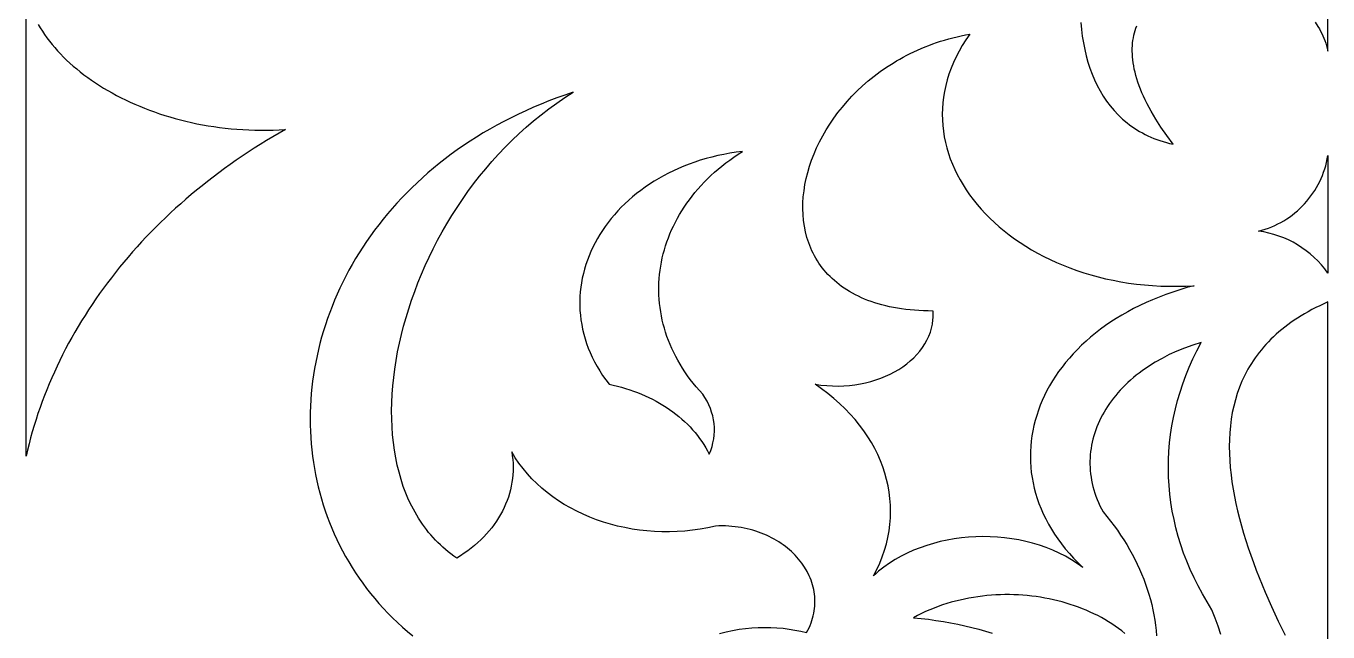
# Model space of a CAD drawing. Extents: x 599 to 929, y 27 to 457.
# Drawn here: x 829.1 to 889.4, y 315.7 to 343.7 of the extents above; entities that cross this region are included whole.
import ezdxf

# ---------------------------------------------------------------- set-up
doc = ezdxf.new("R2010")
doc.units = 0
doc.layers.add('LAYER_1', color=18, linetype='CONTINUOUS')

msp = doc.modelspace()

# ---------------------------------------------------------------- linework, layer by layer
at = {"layer": 'LAYER_1'}
for points in [[(888.767, 343.862), (888.901, 343.664), (888.964, 343.561), (889.023, 343.456), (889.078, 343.349), (889.13, 343.239), (889.178, 343.127), (889.223, 343.013), (889.263, 342.896), (889.3, 342.777), (889.332, 342.655), (889.361, 342.531), (889.362, 367.042)], [(829.672, 343.758), (829.765, 343.602), (829.863, 343.446), (829.966, 343.292), (830.075, 343.14), (830.19, 342.988), (830.31, 342.838), (830.435, 342.69), (830.566, 342.544), (830.701, 342.399), (830.842, 342.255), (830.987, 342.114), (831.138, 341.975), (831.293, 341.838), (831.453, 341.702), (831.618, 341.569), (831.787, 341.438), (831.961, 341.31), (832.139, 341.184), (832.322, 341.06), (832.508, 340.939), (832.699, 340.821), (832.894, 340.705), (833.093, 340.592), (833.296, 340.482), (833.503, 340.375), (833.714, 340.271), (833.928, 340.17), (834.146, 340.072), (834.367, 339.977), (834.592, 339.886), (834.821, 339.798), (835.052, 339.714), (835.287, 339.633), (835.525, 339.555), (835.766, 339.482), (836.011, 339.412), (836.258, 339.346), (836.507, 339.284), (836.76, 339.226), (837.015, 339.172), (837.273, 339.122), (837.534, 339.077), (837.796, 339.036), (838.062, 338.999), (838.329, 338.966), (838.599, 338.938), (838.871, 338.915), (839.145, 338.897), (839.42, 338.883), (839.698, 338.874), (839.978, 338.87), (840.259, 338.871), (840.542, 338.877), (840.826, 338.888), (841.112, 338.905), (840.817, 338.736), (840.524, 338.564), (840.235, 338.389), (839.948, 338.212), (839.665, 338.033), (839.384, 337.85), (839.107, 337.666), (838.833, 337.478), (838.562, 337.288), (838.294, 337.096), (838.03, 336.901), (837.768, 336.704), (837.51, 336.504), (837.255, 336.302), (837.004, 336.098), (836.755, 335.891), (836.51, 335.682), (836.269, 335.471), (836.03, 335.258), (835.795, 335.042), (835.564, 334.824), (835.336, 334.604), (835.111, 334.382), (834.89, 334.158), (834.672, 333.932), (834.458, 333.703), (834.247, 333.473), (834.04, 333.241), (833.836, 333.006), (833.636, 332.77), (833.44, 332.532), (833.247, 332.292), (833.058, 332.051), (832.872, 331.807), (832.69, 331.562), (832.512, 331.314), (832.338, 331.065), (832.167, 330.815), (832, 330.563), (831.837, 330.309), (831.677, 330.053), (831.522, 329.796), (831.37, 329.537), (831.222, 329.277), (831.078, 329.015), (830.938, 328.752), (830.802, 328.487), (830.67, 328.221), (830.542, 327.954), (830.418, 327.685), (830.297, 327.415), (830.181, 327.143), (830.069, 326.87), (829.961, 326.596), (829.857, 326.321), (829.757, 326.044), (829.661, 325.767), (829.569, 325.488), (829.482, 325.208), (829.399, 324.927), (829.32, 324.645), (829.245, 324.362), (829.174, 324.077), (829.108, 323.792), (829.109, 345.207)], [(877.923, 343.85), (877.954, 343.532), (877.994, 343.219), (878.045, 342.911), (878.105, 342.609), (878.175, 342.313), (878.256, 342.023), (878.347, 341.741), (878.449, 341.466), (878.561, 341.199), (878.684, 340.94), (878.818, 340.689), (878.962, 340.447), (879.118, 340.215), (879.284, 339.993), (879.462, 339.78), (879.652, 339.579), (879.852, 339.388), (880.065, 339.208), (880.175, 339.123), (880.289, 339.041), (880.405, 338.961), (880.524, 338.885), (880.647, 338.812), (880.772, 338.742), (880.9, 338.675), (881.032, 338.612), (881.166, 338.551), (881.303, 338.495), (881.444, 338.441), (881.587, 338.391), (881.734, 338.345), (881.884, 338.302), (882.036, 338.263), (882.192, 338.228), (881.898, 338.624), (881.631, 339.008), (881.391, 339.382), (881.281, 339.565), (881.177, 339.745), (881.08, 339.923), (880.989, 340.097), (880.904, 340.269), (880.825, 340.439), (880.752, 340.605), (880.684, 340.769), (880.623, 340.93), (880.567, 341.089), (880.517, 341.245), (880.473, 341.398), (880.434, 341.548), (880.4, 341.696), (880.372, 341.841), (880.348, 341.984), (880.33, 342.123), (880.317, 342.26), (880.309, 342.395), (880.305, 342.527), (880.307, 342.656), (880.313, 342.782), (880.323, 342.906), (880.338, 343.027), (880.358, 343.146), (880.382, 343.261), (880.41, 343.375), (880.442, 343.485), (880.478, 343.593), (880.518, 343.698)], [(861.202, 315.599), (861.506, 315.673), (861.808, 315.736), (862.109, 315.787), (862.407, 315.826), (862.703, 315.855), (862.996, 315.872), (863.287, 315.878), (863.574, 315.874), (863.859, 315.86), (864.141, 315.835), (864.419, 315.8), (864.694, 315.756), (864.966, 315.703), (865.234, 315.64), (865.293, 315.749), (865.347, 315.86), (865.396, 315.97), (865.44, 316.081), (865.479, 316.193), (865.513, 316.304), (865.542, 316.416), (865.567, 316.528), (865.587, 316.64), (865.602, 316.752), (865.612, 316.863), (865.618, 316.975), (865.619, 317.086), (865.616, 317.196), (865.609, 317.306), (865.597, 317.416), (865.581, 317.525), (865.561, 317.634), (865.536, 317.741), (865.507, 317.848), (865.475, 317.954), (865.438, 318.059), (865.397, 318.163), (865.353, 318.265), (865.252, 318.467), (865.137, 318.663), (865.007, 318.853), (864.863, 319.037), (864.705, 319.213), (864.622, 319.298), (864.535, 319.381), (864.445, 319.462), (864.351, 319.54), (864.255, 319.617), (864.156, 319.691), (864.054, 319.763), (863.949, 319.832), (863.841, 319.898), (863.73, 319.962), (863.616, 320.023), (863.5, 320.082), (863.382, 320.137), (863.26, 320.19), (863.137, 320.239), (863.01, 320.285), (862.882, 320.329), (862.751, 320.368), (862.618, 320.405), (862.482, 320.438), (862.345, 320.468), (862.205, 320.494), (862.064, 320.516), (861.92, 320.535), (861.774, 320.55), (861.627, 320.561), (861.477, 320.568), (861.326, 320.571), (861.173, 320.57), (861.019, 320.564), (860.665, 320.486), (860.311, 320.421), (859.956, 320.37), (859.601, 320.332), (859.246, 320.307), (858.892, 320.295), (858.54, 320.297), (858.189, 320.31), (857.841, 320.337), (857.496, 320.376), (857.154, 320.426), (856.815, 320.489), (856.481, 320.564), (856.152, 320.65), (855.828, 320.748), (855.51, 320.857), (855.197, 320.977), (854.892, 321.108), (854.593, 321.249), (854.303, 321.402), (854.02, 321.564), (853.746, 321.737), (853.481, 321.92), (853.226, 322.113), (852.98, 322.316), (852.746, 322.528), (852.522, 322.749), (852.309, 322.98), (852.109, 323.22), (851.921, 323.468), (851.746, 323.725), (851.585, 323.991), (851.612, 323.814), (851.632, 323.637), (851.645, 323.46), (851.65, 323.284), (851.647, 323.109), (851.638, 322.934), (851.621, 322.76), (851.597, 322.587), (851.565, 322.415), (851.527, 322.244), (851.481, 322.075), (851.429, 321.907), (851.37, 321.741), (851.304, 321.576), (851.231, 321.414), (851.152, 321.254), (851.066, 321.096), (850.974, 320.94), (850.875, 320.787), (850.77, 320.636), (850.659, 320.488), (850.541, 320.344), (850.418, 320.202), (850.288, 320.063), (850.152, 319.928), (850.01, 319.796), (849.863, 319.667), (849.71, 319.543), (849.551, 319.422), (849.386, 319.305), (849.216, 319.193), (849.04, 319.084), (848.906, 319.177), (848.775, 319.273), (848.648, 319.373), (848.524, 319.475), (848.402, 319.58), (848.284, 319.689), (848.17, 319.8), (848.058, 319.914), (847.949, 320.03), (847.844, 320.15), (847.741, 320.272), (847.642, 320.397), (847.545, 320.524), (847.452, 320.655), (847.362, 320.787), (847.275, 320.922), (847.11, 321.2), (846.957, 321.486), (846.815, 321.782), (846.686, 322.086), (846.569, 322.399), (846.463, 322.72), (846.369, 323.048), (846.287, 323.383), (846.216, 323.725), (846.156, 324.073), (846.108, 324.427), (846.072, 324.787), (846.046, 325.153), (846.031, 325.523), (846.028, 325.898), (846.035, 326.277), (846.054, 326.659), (846.083, 327.046), (846.123, 327.435), (846.174, 327.827), (846.235, 328.221), (846.306, 328.618), (846.389, 329.016), (846.481, 329.415), (846.584, 329.815), (846.697, 330.215), (846.82, 330.616), (846.953, 331.016), (847.095, 331.416), (847.248, 331.815), (847.411, 332.212), (847.583, 332.608), (847.765, 333.001), (847.957, 333.392), (848.158, 333.781), (848.368, 334.166), (848.588, 334.547), (848.817, 334.925), (849.055, 335.298), (849.302, 335.666), (849.558, 336.03), (849.823, 336.388), (850.097, 336.74), (850.38, 337.086), (850.672, 337.426), (850.972, 337.759), (851.28, 338.084), (851.598, 338.402), (851.923, 338.711), (852.257, 339.013), (852.599, 339.305), (852.949, 339.589), (853.307, 339.863), (853.673, 340.127), (854.048, 340.381), (854.43, 340.624), (854.05, 340.496), (853.676, 340.362), (853.308, 340.223), (852.947, 340.079), (852.591, 339.929), (852.241, 339.774), (851.897, 339.614), (851.559, 339.449), (851.226, 339.28), (850.9, 339.105), (850.58, 338.926), (850.266, 338.742), (849.957, 338.553), (849.655, 338.361), (849.359, 338.163), (849.068, 337.962), (848.784, 337.757), (848.505, 337.547), (848.233, 337.334), (847.967, 337.116), (847.706, 336.896), (847.452, 336.671), (847.203, 336.443), (846.961, 336.211), (846.725, 335.976), (846.495, 335.738), (846.27, 335.497), (846.052, 335.252), (845.84, 335.005), (845.634, 334.755), (845.434, 334.502), (845.24, 334.246), (845.052, 333.988), (844.87, 333.728), (844.694, 333.465), (844.524, 333.199), (844.361, 332.932), (844.203, 332.662), (844.052, 332.391), (843.906, 332.117), (843.767, 331.842), (843.634, 331.565), (843.507, 331.286), (843.386, 331.006), (843.271, 330.725), (843.163, 330.442), (843.06, 330.158), (842.964, 329.873), (842.874, 329.587), (842.789, 329.299), (842.711, 329.011), (842.64, 328.723), (842.574, 328.433), (842.515, 328.144), (842.461, 327.853), (842.414, 327.563), (842.373, 327.272), (842.338, 326.981), (842.31, 326.689), (842.287, 326.398), (842.271, 326.107), (842.261, 325.817), (842.257, 325.526), (842.26, 325.236), (842.269, 324.947), (842.283, 324.658), (842.304, 324.37), (842.332, 324.082), (842.365, 323.796), (842.405, 323.51), (842.451, 323.226), (842.504, 322.943), (842.562, 322.661), (842.627, 322.381), (842.698, 322.102), (842.775, 321.824), (842.859, 321.548), (842.949, 321.274), (843.045, 321.002), (843.148, 320.732), (843.256, 320.464), (843.371, 320.198), (843.493, 319.935), (843.621, 319.673), (843.755, 319.414), (843.895, 319.158), (844.042, 318.904), (844.194, 318.653), (844.354, 318.405), (844.519, 318.16), (844.691, 317.918), (844.87, 317.679), (845.054, 317.443), (845.245, 317.211), (845.443, 316.982), (845.647, 316.756), (845.857, 316.534), (846.073, 316.316), (846.296, 316.101), (846.525, 315.891), (846.761, 315.684), (847.003, 315.482)], [(889.359, 311.857), (889.36, 330.926), (889.168, 330.841), (888.981, 330.753), (888.799, 330.664), (888.621, 330.572), (888.448, 330.478), (888.28, 330.383), (888.116, 330.285), (887.957, 330.185), (887.802, 330.084), (887.651, 329.98), (887.506, 329.874), (887.364, 329.767), (887.227, 329.658), (887.094, 329.547), (886.965, 329.434), (886.84, 329.319), (886.72, 329.203), (886.604, 329.085), (886.491, 328.965), (886.383, 328.844), (886.279, 328.72), (886.179, 328.596), (886.082, 328.47), (885.99, 328.342), (885.901, 328.212), (885.816, 328.082), (885.735, 327.949), (885.657, 327.816), (885.513, 327.544), (885.383, 327.267), (885.267, 326.985), (885.165, 326.697), (885.076, 326.405), (885, 326.109), (884.936, 325.808), (884.885, 325.503), (884.845, 325.193), (884.817, 324.881), (884.801, 324.565), (884.795, 324.245), (884.8, 323.923), (884.815, 323.598), (884.84, 323.27), (884.875, 322.939), (884.918, 322.607), (884.971, 322.273), (885.032, 321.937), (885.102, 321.599), (885.179, 321.26), (885.264, 320.92), (885.357, 320.58), (885.456, 320.238), (885.562, 319.897), (885.673, 319.555), (885.791, 319.213), (885.915, 318.871), (886.043, 318.53), (886.177, 318.189), (886.315, 317.849), (886.457, 317.511), (886.753, 316.838), (887.062, 316.172), (887.381, 315.515)], [(884.401, 315.545), (884.281, 315.929), (884.145, 316.31), (883.992, 316.69), (883.765, 317.056), (883.551, 317.425), (883.35, 317.798), (883.163, 318.173), (882.99, 318.551), (882.83, 318.932), (882.684, 319.315), (882.552, 319.7), (882.433, 320.086), (882.328, 320.475), (882.237, 320.865), (882.159, 321.256), (882.096, 321.649), (882.045, 322.042), (882.009, 322.436), (881.986, 322.831), (881.977, 323.225), (881.982, 323.62), (882, 324.015), (882.032, 324.41), (882.078, 324.804), (882.138, 325.197), (882.211, 325.59), (882.299, 325.981), (882.4, 326.371), (882.515, 326.76), (882.643, 327.147), (882.786, 327.532), (882.942, 327.914), (883.112, 328.295), (883.296, 328.673), (883.494, 329.049), (883.105, 328.928), (882.729, 328.795), (882.367, 328.648), (882.018, 328.49), (881.683, 328.32), (881.362, 328.139), (881.056, 327.948), (880.764, 327.747), (880.624, 327.642), (880.488, 327.536), (880.355, 327.427), (880.227, 327.316), (880.102, 327.202), (879.981, 327.087), (879.864, 326.97), (879.752, 326.851), (879.643, 326.729), (879.538, 326.606), (879.438, 326.482), (879.341, 326.355), (879.249, 326.227), (879.161, 326.098), (879.078, 325.967), (878.999, 325.834), (878.924, 325.7), (878.853, 325.565), (878.787, 325.429), (878.725, 325.291), (878.668, 325.152), (878.616, 325.012), (878.568, 324.872), (878.524, 324.73), (878.485, 324.587), (878.451, 324.444), (878.422, 324.3), (878.397, 324.155), (878.378, 324.01), (878.363, 323.864), (878.352, 323.717), (878.347, 323.57), (878.347, 323.423), (878.352, 323.276), (878.361, 323.128), (878.376, 322.98), (878.396, 322.832), (878.421, 322.684), (878.451, 322.536), (878.486, 322.388), (878.527, 322.24), (878.573, 322.092), (878.624, 321.945), (878.68, 321.798), (878.742, 321.651), (878.809, 321.505), (878.882, 321.359), (878.96, 321.214), (879.134, 321.005), (879.301, 320.794), (879.463, 320.581), (879.619, 320.366), (879.768, 320.148), (879.911, 319.929), (880.048, 319.708), (880.179, 319.485), (880.304, 319.261), (880.422, 319.034), (880.535, 318.806), (880.64, 318.577), (880.74, 318.346), (880.833, 318.114), (880.92, 317.881), (881.001, 317.646), (881.075, 317.41), (881.142, 317.173), (881.204, 316.935), (881.258, 316.696), (881.307, 316.457), (881.348, 316.216), (881.384, 315.975), (881.412, 315.733), (881.434, 315.491)], [(879.963, 315.597), (879.82, 315.712), (879.672, 315.824), (879.52, 315.933), (879.364, 316.038), (879.205, 316.139), (879.042, 316.236), (878.876, 316.33), (878.706, 316.42), (878.533, 316.506), (878.358, 316.588), (878.179, 316.667), (877.998, 316.742), (877.814, 316.812), (877.627, 316.879), (877.438, 316.942), (877.247, 317.001), (877.054, 317.056), (876.859, 317.107), (876.662, 317.154), (876.463, 317.196), (876.262, 317.235), (876.061, 317.269), (875.858, 317.3), (875.653, 317.326), (875.448, 317.347), (875.242, 317.365), (875.035, 317.378), (874.827, 317.387), (874.619, 317.391), (874.411, 317.391), (874.202, 317.387), (873.993, 317.378), (873.784, 317.365), (873.576, 317.347), (873.367, 317.324), (873.159, 317.297), (872.952, 317.266), (872.745, 317.23), (872.539, 317.189), (872.334, 317.143), (872.13, 317.093), (871.927, 317.038), (871.726, 316.978), (871.526, 316.913), (871.327, 316.843), (871.131, 316.769), (870.936, 316.69), (870.743, 316.605), (870.553, 316.516), (870.364, 316.422), (870.178, 316.323), (870.53, 316.29), (870.877, 316.25), (871.221, 316.203), (871.562, 316.15), (871.898, 316.09), (872.23, 316.025), (872.558, 315.952), (872.882, 315.874), (873.201, 315.79), (873.516, 315.699), (873.827, 315.603)]]:
    msp.add_lwpolyline(points, dxfattribs=at)
for points in [[(872.785, 343.314), (872.605, 343.053), (872.44, 342.791), (872.289, 342.528), (872.152, 342.263), (872.029, 341.998), (871.919, 341.733), (871.823, 341.467), (871.74, 341.2), (871.67, 340.934), (871.614, 340.668), (871.57, 340.402), (871.539, 340.136), (871.52, 339.871), (871.513, 339.607), (871.519, 339.345), (871.536, 339.083), (871.566, 338.823), (871.607, 338.565), (871.659, 338.308), (871.723, 338.053), (871.798, 337.801), (871.884, 337.551), (871.981, 337.303), (872.088, 337.059), (872.206, 336.817), (872.334, 336.578), (872.472, 336.343), (872.62, 336.111), (872.778, 335.883), (872.946, 335.659), (873.123, 335.439), (873.309, 335.223), (873.504, 335.011), (873.709, 334.804), (873.922, 334.602), (874.144, 334.405), (874.374, 334.213), (874.613, 334.027), (874.859, 333.846), (875.114, 333.671), (875.377, 333.502), (875.647, 333.339), (875.924, 333.182), (876.209, 333.032), (876.501, 332.888), (876.8, 332.751), (877.105, 332.622), (877.418, 332.499), (877.736, 332.384), (878.061, 332.277), (878.393, 332.178), (878.73, 332.086), (879.072, 332.003), (879.421, 331.928), (879.775, 331.862), (880.134, 331.804), (880.498, 331.755), (880.867, 331.716), (881.242, 331.685), (881.62, 331.665), (882.003, 331.654), (882.391, 331.652), (882.782, 331.661), (883.177, 331.68), (882.837, 331.589), (882.504, 331.49), (882.177, 331.385), (881.858, 331.274), (881.546, 331.156), (881.241, 331.032), (880.944, 330.902), (880.653, 330.766), (880.37, 330.624), (880.095, 330.477), (879.827, 330.324), (879.566, 330.166), (879.314, 330.003), (879.069, 329.835), (878.831, 329.662), (878.602, 329.485), (878.38, 329.303), (878.167, 329.117), (877.961, 328.926), (877.763, 328.732), (877.574, 328.534), (877.393, 328.332), (877.22, 328.127), (877.055, 327.918), (876.899, 327.706), (876.751, 327.491), (876.612, 327.274), (876.481, 327.053), (876.359, 326.83), (876.246, 326.605), (876.141, 326.377), (876.045, 326.148), (875.959, 325.916), (875.881, 325.683), (875.812, 325.448), (875.752, 325.211), (875.701, 324.974), (875.66, 324.735), (875.628, 324.495), (875.605, 324.254), (875.592, 324.013), (875.588, 323.771), (875.593, 323.529), (875.608, 323.287), (875.633, 323.045), (875.667, 322.803), (875.712, 322.561), (875.766, 322.32), (875.83, 322.079), (875.904, 321.839), (875.988, 321.6), (876.082, 321.362), (876.186, 321.125), (876.3, 320.89), (876.425, 320.656), (876.56, 320.425), (876.706, 320.195), (876.862, 319.967), (877.028, 319.741), (877.205, 319.517), (877.393, 319.297), (877.591, 319.078), (877.8, 318.863), (878.02, 318.651), (877.759, 318.836), (877.488, 319.008), (877.208, 319.167), (876.919, 319.313), (876.623, 319.446), (876.32, 319.567), (876.01, 319.674), (875.695, 319.769), (875.375, 319.851), (875.051, 319.92), (874.724, 319.976), (874.394, 320.02), (874.061, 320.051), (873.728, 320.069), (873.394, 320.075), (873.061, 320.068), (872.728, 320.048), (872.397, 320.017), (872.068, 319.972), (871.742, 319.915), (871.42, 319.846), (871.103, 319.764), (870.791, 319.67), (870.484, 319.563), (870.185, 319.444), (869.893, 319.313), (869.608, 319.169), (869.333, 319.013), (869.067, 318.845), (868.812, 318.665), (868.688, 318.57), (868.567, 318.473), (868.449, 318.372), (868.334, 318.268), (868.484, 318.558), (868.618, 318.851), (868.736, 319.145), (868.838, 319.441), (868.924, 319.739), (868.995, 320.037), (869.049, 320.336), (869.089, 320.636), (869.113, 320.936), (869.121, 321.235), (869.114, 321.534), (869.092, 321.832), (869.056, 322.129), (869.004, 322.425), (868.937, 322.718), (868.855, 323.01), (868.759, 323.299), (868.649, 323.585), (868.523, 323.868), (868.384, 324.148), (868.23, 324.424), (868.062, 324.696), (867.88, 324.964), (867.684, 325.227), (867.474, 325.485), (867.25, 325.738), (867.013, 325.985), (866.762, 326.226), (866.497, 326.461), (866.219, 326.689), (865.928, 326.911), (865.624, 327.125), (865.894, 327.085), (866.164, 327.057), (866.431, 327.041), (866.696, 327.038), (866.958, 327.045), (867.216, 327.065), (867.471, 327.095), (867.721, 327.136), (867.966, 327.187), (868.205, 327.248), (868.439, 327.319), (868.666, 327.399), (868.887, 327.489), (869.099, 327.587), (869.304, 327.694), (869.501, 327.809), (869.688, 327.932), (869.866, 328.062), (870.034, 328.2), (870.192, 328.344), (870.338, 328.496), (870.473, 328.653), (870.597, 328.817), (870.707, 328.986), (870.805, 329.161), (870.889, 329.341), (870.96, 329.525), (871.016, 329.715), (871.057, 329.908), (871.082, 330.105), (871.089, 330.205), (871.091, 330.305), (871.09, 330.407), (871.084, 330.509), (870.863, 330.511), (870.647, 330.517), (870.435, 330.528), (870.227, 330.542), (870.024, 330.56), (869.825, 330.582), (869.63, 330.607), (869.44, 330.637), (869.254, 330.67), (869.073, 330.706), (868.895, 330.747), (868.722, 330.79), (868.553, 330.837), (868.389, 330.888), (868.228, 330.942), (868.072, 330.998), (867.92, 331.059), (867.773, 331.122), (867.629, 331.188), (867.489, 331.258), (867.354, 331.33), (867.223, 331.405), (867.095, 331.483), (866.972, 331.564), (866.853, 331.647), (866.738, 331.733), (866.626, 331.822), (866.519, 331.913), (866.416, 332.006), (866.317, 332.102), (866.221, 332.201), (866.13, 332.301), (866.042, 332.404), (865.959, 332.509), (865.879, 332.616), (865.803, 332.725), (865.73, 332.836), (865.662, 332.949), (865.597, 333.063), (865.537, 333.18), (865.479, 333.298), (865.426, 333.418), (865.376, 333.54), (865.33, 333.663), (865.249, 333.913), (865.183, 334.169), (865.131, 334.43), (865.093, 334.695), (865.069, 334.965), (865.059, 335.238), (865.064, 335.513), (865.081, 335.792), (865.113, 336.072), (865.157, 336.355), (865.215, 336.638), (865.286, 336.921), (865.37, 337.205), (865.467, 337.489), (865.576, 337.772), (865.698, 338.053), (865.832, 338.332), (865.979, 338.61), (866.137, 338.884), (866.308, 339.155), (866.49, 339.423), (866.684, 339.686), (866.889, 339.944), (867.106, 340.198), (867.334, 340.445), (867.573, 340.687), (867.823, 340.921), (868.084, 341.149), (868.355, 341.369), (868.637, 341.581), (868.93, 341.784), (869.232, 341.978), (869.387, 342.072), (869.544, 342.163), (869.704, 342.251), (869.867, 342.337), (870.032, 342.421), (870.199, 342.501), (870.369, 342.579), (870.541, 342.654), (870.715, 342.727), (870.892, 342.796), (871.071, 342.862), (871.252, 342.925), (871.436, 342.985), (871.622, 343.042), (871.81, 343.096), (872.001, 343.147), (872.194, 343.194), (872.389, 343.237), (872.586, 343.277)], [(860.73, 323.888), (860.799, 324.061), (860.856, 324.236), (860.901, 324.413), (860.934, 324.591), (860.956, 324.769), (860.966, 324.948), (860.964, 325.126), (860.95, 325.305), (860.924, 325.482), (860.887, 325.658), (860.839, 325.833), (860.779, 326.005), (860.707, 326.175), (860.624, 326.343), (860.53, 326.507), (860.424, 326.668), (860.272, 326.834), (860.126, 327.002), (859.986, 327.171), (859.852, 327.343), (859.724, 327.517), (859.602, 327.692), (859.486, 327.869), (859.376, 328.048), (859.272, 328.228), (859.174, 328.41), (859.081, 328.593), (858.995, 328.777), (858.914, 328.962), (858.84, 329.148), (858.771, 329.335), (858.708, 329.524), (858.651, 329.713), (858.599, 329.902), (858.554, 330.092), (858.514, 330.283), (858.48, 330.475), (858.452, 330.666), (858.429, 330.858), (858.412, 331.05), (858.401, 331.242), (858.396, 331.435), (858.396, 331.627), (858.402, 331.819), (858.413, 332.01), (858.43, 332.202), (858.453, 332.393), (858.481, 332.583), (858.515, 332.773), (858.555, 332.962), (858.6, 333.151), (858.651, 333.338), (858.707, 333.525), (858.769, 333.71), (858.836, 333.895), (858.908, 334.078), (858.987, 334.26), (859.07, 334.44), (859.159, 334.619), (859.254, 334.797), (859.354, 334.973), (859.459, 335.147), (859.57, 335.319), (859.686, 335.49), (859.807, 335.658), (859.934, 335.825), (860.066, 335.989), (860.204, 336.151), (860.347, 336.31), (860.495, 336.468), (860.648, 336.622), (860.806, 336.774), (860.97, 336.924), (861.139, 337.07), (861.314, 337.214), (861.493, 337.355), (861.678, 337.493), (861.868, 337.628), (862.063, 337.759), (862.263, 337.887), (861.971, 337.85), (861.683, 337.805), (861.4, 337.753), (861.121, 337.694), (860.847, 337.629), (860.578, 337.557), (860.314, 337.479), (860.055, 337.394), (859.801, 337.303), (859.553, 337.207), (859.309, 337.104), (859.071, 336.996), (858.838, 336.882), (858.611, 336.763), (858.389, 336.638), (858.173, 336.509), (857.962, 336.374), (857.758, 336.235), (857.559, 336.09), (857.366, 335.942), (857.18, 335.789), (857, 335.632), (856.825, 335.47), (856.658, 335.305), (856.496, 335.136), (856.341, 334.963), (856.193, 334.787), (856.051, 334.607), (855.916, 334.424), (855.788, 334.238), (855.667, 334.049), (855.553, 333.857), (855.446, 333.663), (855.346, 333.466), (855.253, 333.267), (855.167, 333.066), (855.089, 332.862), (855.019, 332.657), (854.956, 332.45), (854.901, 332.241), (854.853, 332.031), (854.814, 331.819), (854.782, 331.606), (854.758, 331.392), (854.742, 331.178), (854.735, 330.962), (854.736, 330.746), (854.745, 330.53), (854.762, 330.313), (854.788, 330.096), (854.823, 329.879), (854.866, 329.662), (854.918, 329.445), (854.978, 329.229), (855.048, 329.013), (855.127, 328.798), (855.215, 328.584), (855.311, 328.371), (855.418, 328.159), (855.533, 327.948), (855.658, 327.739), (855.792, 327.531), (855.936, 327.325), (856.09, 327.121), (856.286, 327.08), (856.479, 327.034), (856.67, 326.984), (856.859, 326.929), (857.045, 326.87), (857.228, 326.807), (857.409, 326.74), (857.587, 326.668), (857.761, 326.593), (857.933, 326.513), (858.101, 326.43), (858.266, 326.342), (858.428, 326.251), (858.586, 326.156), (858.741, 326.057), (858.892, 325.955), (859.04, 325.849), (859.183, 325.74), (859.322, 325.628), (859.458, 325.512), (859.589, 325.393), (859.716, 325.27), (859.839, 325.145), (859.957, 325.017), (860.07, 324.885), (860.179, 324.751), (860.283, 324.614), (860.383, 324.474), (860.477, 324.331), (860.566, 324.186), (860.651, 324.038)], [(889.362, 337.699), (889.36, 332.262), (889.214, 332.457), (889.059, 332.644), (888.894, 332.822), (888.722, 332.99), (888.542, 333.149), (888.354, 333.299), (888.159, 333.438), (887.957, 333.568), (887.749, 333.687), (887.535, 333.795), (887.315, 333.892), (887.091, 333.978), (886.862, 334.052), (886.628, 334.115), (886.391, 334.165), (886.15, 334.204), (886.306, 334.245), (886.459, 334.293), (886.61, 334.345), (886.758, 334.403), (886.903, 334.466), (887.045, 334.535), (887.184, 334.608), (887.32, 334.686), (887.453, 334.769), (887.582, 334.856), (887.708, 334.948), (887.83, 335.044), (887.949, 335.144), (888.063, 335.249), (888.174, 335.357), (888.281, 335.47), (888.384, 335.586), (888.482, 335.706), (888.576, 335.829), (888.666, 335.956), (888.751, 336.086), (888.832, 336.219), (888.908, 336.356), (888.979, 336.495), (889.045, 336.637), (889.106, 336.781), (889.162, 336.929), (889.213, 337.078), (889.258, 337.23), (889.298, 337.385), (889.333, 337.541)]]:
    msp.add_lwpolyline(points, close=True, dxfattribs=at)

doc.saveas('drawing.dxf')
